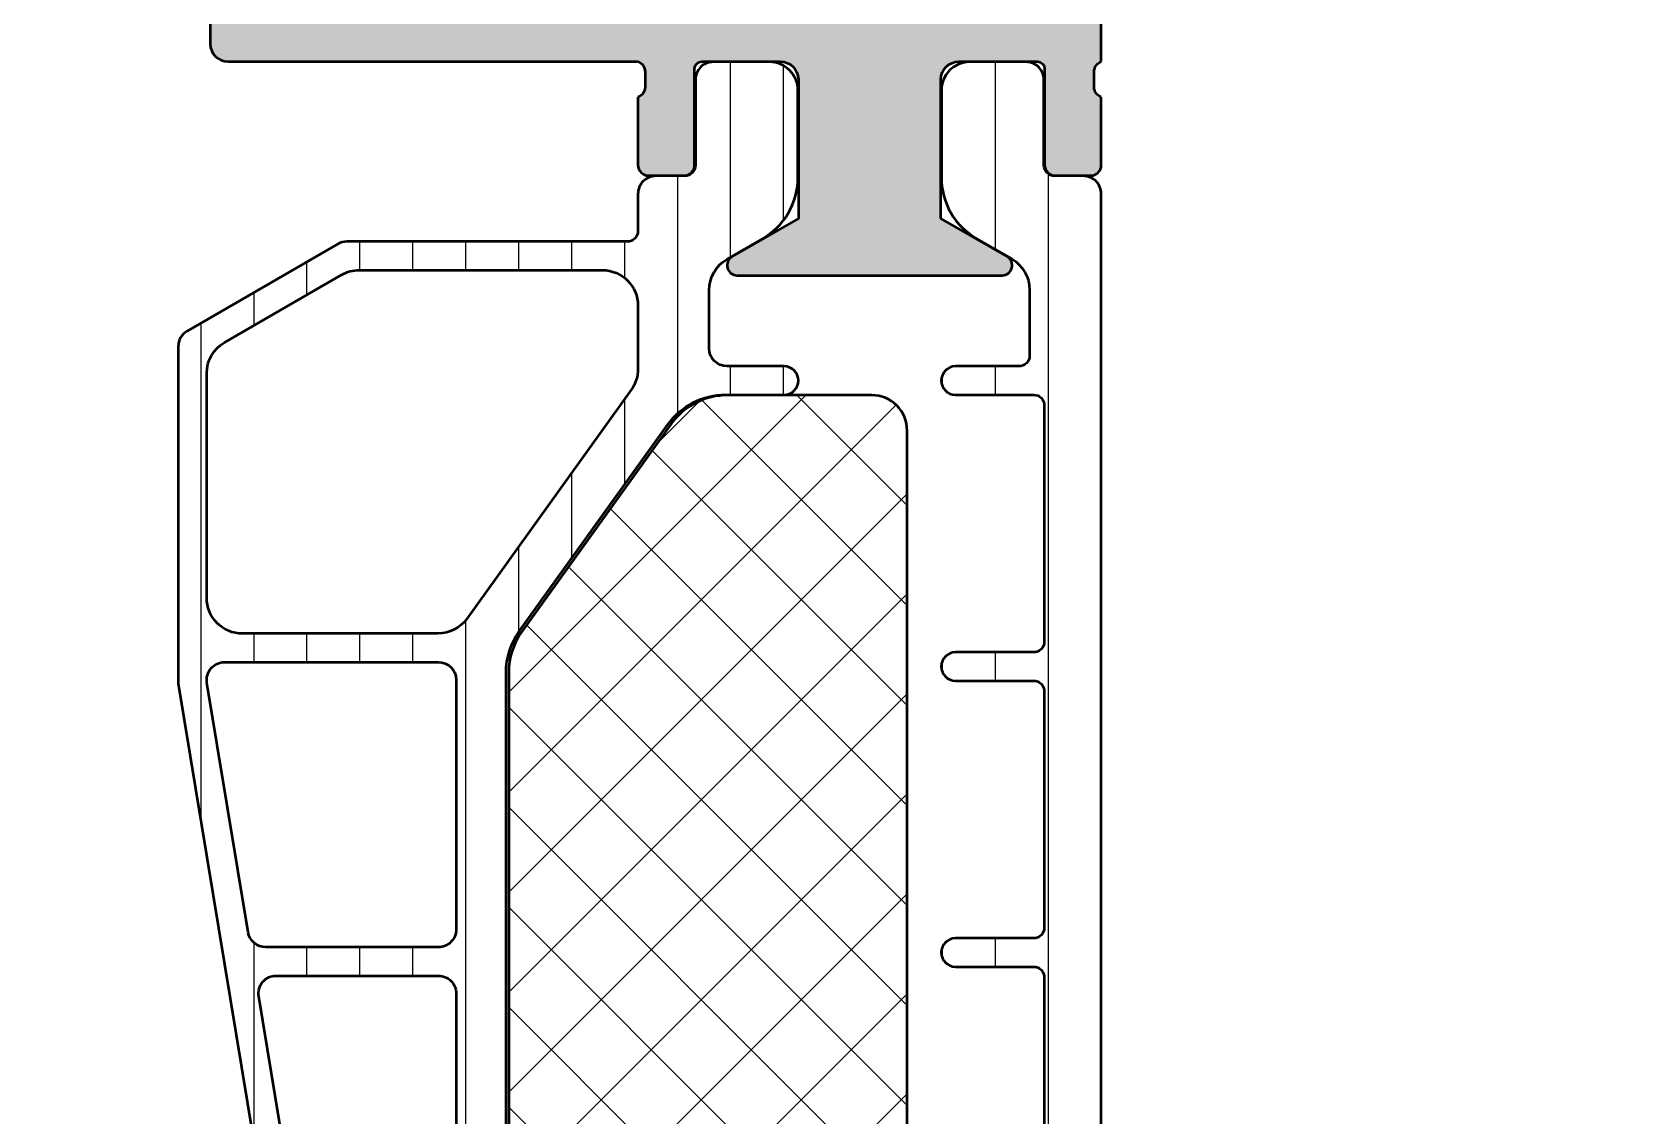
# Model space of a CAD drawing. Extents: x -30 to 15, y 0 to 92.5.
# Drawn here: x -30 to 15, y 30.41 to 60.83 of the extents above; entities that cross this region are included whole.
import ezdxf

# ---------------------------------------------------------------- set-up
doc = ezdxf.new("R2010")
doc.units = 0
for name, color, linetype, lineweight in [('0S-Alu contour', 7, 'Continuous', 50), ('0S-Alu hatch', 252, 'Continuous', 25), ('0S-Plastic contour', 254, 'Continuous', 50), ('0S-Plastic hatch', 253, 'Continuous', 25), ('0S-PT contour', 91, 'Continuous', 50), ('0S-PT hatch', 103, 'Continuous', 25)]:
    doc.layers.add(name, color=color, linetype=linetype, lineweight=lineweight)
pattern_1 = [(90, (0, 0), (-1.4859, 0), [])]

# ---------------------------------------------------------------- blocks, each defined once
blk = doc.blocks.new('462810__4345C781_56E1_4166_8961_E82B0AF1BFD5_')
at = {"layer": '0S-Alu hatch'}
h = blk.add_hatch(color=256, dxfattribs=at)
edge = h.paths.add_edge_path()
edge.add_line((13.19999999999996, 72.5), (14.49999999999997, 72.5))
edge.add_arc((14.49999999999997, 73), 0.5, 270, 360)
edge.add_line((14.99999999999997, 73), (14.99999999999996, 91))
edge.add_arc((13.49999999999996, 91), 1.5, 0, 90)
edge.add_line((13.49999999999996, 92.5), (-29.50000000000006, 92.5))
edge.add_arc((-29.50000000000006, 92), 0.5, 90, 180)
edge.add_line((-30.00000000000006, 92), (-30.00000000000006, 90.99999999999999))
edge.add_arc((-29.50000000000006, 90.99999999999999), 0.5, 180, 270)
edge.add_line((-29.50000000000006, 90.49999999999999), (-24.20000000000011, 90.49999999999999))
edge.add_ellipse((-24.20000000000011, 89.99999999999999), major_axis=(-0.5, 0), ratio=1, start_angle=180, end_angle=270, ccw=False)
edge.add_line((-23.7000000000001, 89.99999999999999), (-23.7000000000001, 89.49999999999999))
edge.add_ellipse((-24.20000000000011, 89.49999999999999), major_axis=(-0.5000000000000036, 0), ratio=1, start_angle=90, end_angle=180, ccw=False)
edge.add_line((-24.20000000000011, 88.99999999999999), (-24.5000000000001, 88.99999999999999))
edge.add_arc((-24.5000000000001, 88.49999999999997), 0.5000000000000142, 90, 180)
edge.add_line((-25.00000000000012, 88.49999999999997), (-25.00000000000011, 83.99999999999994))
edge.add_arc((-24.5000000000001, 83.99999999999994), 0.5000000000000071, 180, 270)
edge.add_line((-24.5000000000001, 83.49999999999994), (-23.70000000000009, 83.49999999999994))
edge.add_arc((-23.70000000000009, 83.99999999999994), 0.5, 270, 360)
edge.add_line((-23.20000000000009, 83.99999999999994), (-23.20000000000009, 85.99999999999996))
edge.add_ellipse((-22.70000000000008, 85.99999999999996), major_axis=(-0.5000000000000071, 0), ratio=1, start_angle=270, end_angle=360, ccw=False)
edge.add_line((-22.70000000000008, 86.49999999999996), (-22.20000000000009, 86.49999999999996))
edge.add_arc((-22.20000000000009, 86.99999999999997), 0.5000000000000142, 269.9999999999996, 360)
edge.add_line((-21.70000000000007, 86.99999999999997), (-21.70000000000008, 89.99999999999999))
edge.add_ellipse((-21.20000000000008, 89.99999999999999), major_axis=(-0.5, 0), ratio=1, start_angle=270, end_angle=360, ccw=False)
edge.add_line((-21.20000000000008, 90.49999999999999), (-19.50000000000006, 90.49999999999999))
edge.add_ellipse((-19.50000000000006, 88.99999999999996), major_axis=(-1.500000000000013, 0), ratio=1, start_angle=180, end_angle=270, ccw=False)
edge.add_line((-18.00000000000004, 88.99999999999996), (-18.00000000000004, 62.99999999999979))
edge.add_ellipse((-18.50000000000005, 62.99999999999979), major_axis=(-0.5000000000000071, 0), ratio=1, start_angle=90, end_angle=180, ccw=False)
edge.add_line((-18.50000000000005, 62.49999999999978), (-22.70000000000008, 62.49999999999978))
edge.add_ellipse((-22.70000000000008, 62.99999999999979), major_axis=(-0.5, 0), ratio=1, start_angle=0, end_angle=90, ccw=False)
edge.add_line((-23.20000000000009, 62.99999999999979), (-23.20000000000009, 64.9999999999998))
edge.add_arc((-23.70000000000009, 64.9999999999998), 0.5000000000000036, 0, 90)
edge.add_line((-23.70000000000009, 65.4999999999998), (-24.5000000000001, 65.4999999999998))
edge.add_arc((-24.50000000000011, 64.9999999999998), 0.5, 89.9999999999992, 180)
edge.add_line((-25.00000000000011, 64.9999999999998), (-25.00000000000011, 60.5))
edge.add_arc((-24.5000000000001, 60.5), 0.5000000000000036, 180, 270)
edge.add_line((-24.5000000000001, 60), (-13.00000000000009, 60))
edge.add_ellipse((-13.10000000000006, 59.71715728752537), major_axis=(-0.3000000000000094, 0), ratio=1, start_angle=180, end_angle=250.5287793655162, ccw=False)
edge.add_line((-12.80000000000005, 59.71715728752537), (-12.80000000000005, 59.28284271247461))
edge.add_ellipse((-13.10000000000005, 59.28284271247461), major_axis=(-0.3000000000000007, 0), ratio=1, start_angle=109.471220634491, end_angle=180, ccw=False)
edge.add_line((-13.00000000000005, 58.99999999999999), (-13.00000000000006, 57.10000000000003))
edge.add_arc((-12.70000000000002, 57.10000000000003), 0.3000000000000398, 180, 270.0000000000007)
edge.add_line((-12.70000000000001, 56.79999999999999), (-11.71000000000009, 56.79999999999999))
edge.add_arc((-11.71000000000009, 57.10000000000003), 0.3000000000000398, 270, 360)
edge.add_line((-11.41000000000005, 57.10000000000003), (-11.41000000000007, 59.79999999999999))
edge.add_ellipse((-11.21000000000005, 59.79999999999999), major_axis=(-0.2000000000000206, 0), ratio=1, start_angle=270, end_angle=360, ccw=False)
edge.add_line((-11.21000000000005, 60.00000000000001), (-9.000000000000057, 60))
edge.add_ellipse((-9.000000000000057, 59.5), major_axis=(-0.5, 0), ratio=1, start_angle=180, end_angle=270, ccw=False)
edge.add_line((-8.500000000000057, 59.5), (-8.500000000000053, 55.6))
edge.add_line((-8.500000000000053, 55.6), (-10.35884572681204, 54.5267949192431))
edge.add_arc((-10.21769145362403, 54.28230854637602), 0.2823085463760171, 120.0000000000006, 269.9999999999986)
edge.add_line((-10.21769145362404, 54.00000000000001), (-2.782308546376071, 54))
edge.add_arc((-2.782308546376071, 54.28230854637602), 0.2823085463760222, 270, 419.9999999999979)
edge.add_line((-2.641154273188051, 54.5267949192431), (-4.500000000000048, 55.59999999999999))
edge.add_line((-4.500000000000048, 55.59999999999999), (-4.500000000000052, 59.5))
edge.add_ellipse((-4.000000000000048, 59.5), major_axis=(-0.5000000000000036, 0), ratio=1, start_angle=270, end_angle=360, ccw=False)
edge.add_line((-4.000000000000048, 60), (-1.790000000000047, 60))
edge.add_ellipse((-1.790000000000051, 59.8), major_axis=(-0.2000000000000028, 0), ratio=1, start_angle=180, end_angle=269.9999999999989, ccw=False)
edge.add_line((-1.590000000000048, 59.80000000000001), (-1.590000000000045, 57.10000000000004))
edge.add_arc((-1.290000000000009, 57.10000000000004), 0.3000000000000362, 180, 270.0000000000006)
edge.add_line((-1.290000000000005, 56.79999999999999), (-0.3000000000000853, 56.79999999999999))
edge.add_arc((-0.3000000000000888, 57.10000000000004), 0.3000000000000398, 270.0000000000007, 360)
edge.add_line((-4.9e-14, 57.10000000000004), (-4.9e-14, 59))
edge.add_ellipse((0.0999999999999489, 59.28284271247462), major_axis=(-0.2999999999999987, 0), ratio=1, start_angle=0, end_angle=70.52877936550959, ccw=False)
edge.add_line((-0.20000000000005, 59.28284271247462), (-0.2000000000000519, 59.71715728752538))
edge.add_ellipse((0.0999999999999489, 59.71715728752538), major_axis=(-0.3000000000000007, 0), ratio=1, start_angle=289.47122063449063, end_angle=360, ccw=False)
edge.add_line((-5.07e-14, 60), (-4.9e-14, 75.5))
edge.add_ellipse((0.499999999999951, 75.5), major_axis=(-0.5, 0), ratio=1, start_angle=270, end_angle=360, ccw=False)
edge.add_line((0.499999999999951, 76), (5.899999999999971, 75.99999999999999))
edge.add_ellipse((5.899999999999963, 75.49999999999999), major_axis=(-0.5, 0), ratio=1, start_angle=180, end_angle=269.9999999999992, ccw=False)
edge.add_line((6.399999999999963, 75.5), (6.399999999999963, 73))
edge.add_arc((6.899999999999963, 73), 0.5, 180, 270)
edge.add_line((6.899999999999963, 72.5), (8.19999999999996, 72.5))
edge.add_arc((8.19999999999996, 73), 0.5, 270, 360)
edge.add_line((8.69999999999996, 73), (8.699999999999967, 73.5))
edge.add_line((8.699999999999967, 73.5), (7.699999999999968, 73.5))
edge.add_line((7.699999999999968, 73.5), (7.699999999999968, 75))
edge.add_ellipse((8.69999999999996, 75), major_axis=(-0.999999999999992, 0), ratio=1, start_angle=270, end_angle=360, ccw=False)
edge.add_line((8.69999999999996, 75.99999999999999), (12.69999999999997, 76))
edge.add_ellipse((12.69999999999996, 75), major_axis=(-1, 0), ratio=1, start_angle=180, end_angle=269.9999999999996, ccw=False)
edge.add_line((13.69999999999996, 75), (13.69999999999996, 73.5))
edge.add_line((13.69999999999996, 73.5), (12.69999999999996, 73.5))
edge.add_line((12.69999999999996, 73.5), (12.69999999999997, 73))
edge.add_arc((13.19999999999996, 73), 0.4999999999999929, 180, 270)
edge = h.paths.add_edge_path()
edge.add_line((-2.700000000000044, 62.00000000000001), (-15.30000000000005, 62.00000000000001))
edge.add_ellipse((-15.30000000000005, 62.50000000000001), major_axis=(-0.5, 0), ratio=1, start_angle=0, end_angle=89.99999999999977, ccw=False)
edge.add_line((-15.80000000000005, 62.50000000000001), (-15.80000000000005, 89.80000000000003))
edge.add_ellipse((-15.30000000000005, 89.80000000000003), major_axis=(-0.5, 0), ratio=1, start_angle=270, end_angle=360, ccw=False)
edge.add_line((-15.30000000000005, 90.30000000000001), (12.29999999999995, 90.30000000000001))
edge.add_ellipse((12.29999999999995, 89.80000000000003), major_axis=(-0.5, 0), ratio=1, start_angle=180, end_angle=270, ccw=False)
edge.add_line((12.79999999999995, 89.80000000000003), (12.79999999999995, 78.70000000000002))
edge.add_ellipse((12.29999999999995, 78.70000000000002), major_axis=(-0.5, 0), ratio=1, start_angle=90, end_angle=180, ccw=False)
edge.add_line((12.29999999999995, 78.20000000000002), (-1.200000000000052, 78.20000000000002))
edge.add_arc((-1.200000000000051, 77.20000000000002), 1, 90.00000000000006, 180)
edge.add_line((-2.200000000000051, 77.20000000000002), (-2.200000000000044, 62.50000000000001))
edge.add_ellipse((-2.700000000000044, 62.50000000000001), major_axis=(-0.5, 0), ratio=1, start_angle=90, end_angle=180, ccw=False)
at = {"layer": '0S-Alu contour', "color": 7}
for points in [[(13.49999999999996, 92.5), (-29.50000000000006, 92.5)], [(-30.00000000000006, 92), (-30.00000000000006, 90.99999999999999)], [(14.99999999999997, 73), (14.99999999999996, 91)], [(-29.50000000000006, 90.49999999999999), (-24.20000000000011, 90.49999999999999)], [(-21.20000000000008, 90.49999999999999), (-19.50000000000006, 90.49999999999999)], [(-15.30000000000005, 90.30000000000001), (12.29999999999995, 90.30000000000001)], [(-23.7000000000001, 89.99999999999999), (-23.7000000000001, 89.49999999999999)], [(-21.70000000000007, 86.99999999999997), (-21.70000000000008, 89.99999999999999)], [(-15.80000000000005, 62.50000000000001), (-15.80000000000005, 89.80000000000003)], [(12.79999999999995, 89.80000000000003), (12.79999999999995, 78.70000000000002)], [(-24.20000000000011, 88.99999999999999), (-24.5000000000001, 88.99999999999999)], [(-18.00000000000004, 88.99999999999996), (-18.00000000000004, 62.99999999999979)], [(-25.00000000000012, 88.49999999999997), (-25.00000000000011, 83.99999999999994)], [(-22.70000000000008, 86.49999999999996), (-22.20000000000009, 86.49999999999996)], [(-23.20000000000009, 83.99999999999994), (-23.20000000000009, 85.99999999999996)], [(-24.5000000000001, 83.49999999999994), (-23.70000000000009, 83.49999999999994)], [(12.29999999999995, 78.20000000000002), (-1.200000000000052, 78.20000000000002)], [(-2.200000000000051, 77.20000000000002), (-2.200000000000044, 62.50000000000001)], [(0.499999999999951, 76), (5.899999999999971, 75.99999999999999)], [(8.69999999999996, 75.99999999999999), (12.69999999999997, 76)], [(-5.07e-14, 60), (-4.9e-14, 75.5)], [(6.399999999999963, 75.5), (6.399999999999963, 73)], [(8.69999999999996, 73), (8.699999999999967, 73.5), (7.699999999999968, 73.5), (7.699999999999968, 75)], [(13.69999999999996, 75), (13.69999999999996, 73.5), (12.69999999999996, 73.5), (12.69999999999997, 73)], [(6.899999999999963, 72.5), (8.19999999999996, 72.5)], [(13.19999999999996, 72.5), (14.49999999999997, 72.5)], [(-23.70000000000009, 65.4999999999998), (-24.5000000000001, 65.4999999999998)], [(-25.00000000000011, 64.9999999999998), (-25.00000000000011, 60.5)], [(-23.20000000000009, 62.99999999999979), (-23.20000000000009, 64.9999999999998)], [(-18.50000000000005, 62.49999999999978), (-22.70000000000008, 62.49999999999978)], [(-2.700000000000044, 62.00000000000001), (-15.30000000000005, 62.00000000000001)], [(-24.5000000000001, 60), (-13.00000000000009, 60)], [(-11.21000000000005, 60.00000000000001), (-9.000000000000057, 60)], [(-4.000000000000048, 60), (-1.790000000000047, 60)], [(-12.80000000000005, 59.71715728752537), (-12.80000000000005, 59.28284271247461)], [(-11.41000000000005, 57.10000000000003), (-11.41000000000007, 59.79999999999999)], [(-8.500000000000057, 59.5), (-8.500000000000053, 55.6), (-10.35884572681204, 54.5267949192431)], [(-2.641154273188051, 54.5267949192431), (-4.500000000000048, 55.59999999999999), (-4.500000000000052, 59.5)], [(-1.590000000000048, 59.80000000000001), (-1.590000000000045, 57.10000000000004)], [(-0.20000000000005, 59.28284271247462), (-0.2000000000000519, 59.71715728752538)], [(-13.00000000000005, 58.99999999999999), (-13.00000000000006, 57.10000000000003)], [(-4.9e-14, 57.10000000000004), (-4.9e-14, 59)], [(-12.70000000000001, 56.79999999999999), (-11.71000000000009, 56.79999999999999)], [(-1.290000000000005, 56.79999999999999), (-0.3000000000000853, 56.79999999999999)], [(-10.21769145362404, 54.00000000000001), (-2.782308546376071, 54)]]:
    blk.add_lwpolyline(points, dxfattribs=at)
for centre, radius, start, end in [((-29.50000000000006, 92), 0.5, 90, 180), ((13.49999999999996, 91), 1.5, 0, 90), ((-29.50000000000006, 90.99999999999999), 0.5, 180, 270), ((-24.5000000000001, 88.49999999999997), 0.5000000000000142, 90, 180), ((-22.20000000000009, 86.99999999999997), 0.5000000000000142, 269.9999999999996, 0), ((-24.5000000000001, 83.99999999999994), 0.5000000000000071, 180, 270), ((-23.70000000000009, 83.99999999999994), 0.5, 270, 0), ((-1.200000000000051, 77.20000000000002), 1, 90.00000000000006, 180), ((6.899999999999963, 73), 0.5, 180, 270), ((8.19999999999996, 73), 0.5, 270, 0), ((13.19999999999996, 73), 0.4999999999999929, 180, 270), ((14.49999999999997, 73), 0.5, 270, 0), ((-24.50000000000011, 64.9999999999998), 0.5, 89.9999999999992, 180), ((-23.70000000000009, 64.9999999999998), 0.5000000000000036, 0, 90), ((-24.5000000000001, 60.5), 0.5000000000000036, 180, 270), ((-12.70000000000002, 57.10000000000003), 0.3000000000000398, 180, 270.0000000000007), ((-11.71000000000009, 57.10000000000003), 0.3000000000000398, 270, 0), ((-1.290000000000009, 57.10000000000004), 0.3000000000000362, 180, 270.0000000000006), ((-0.3000000000000888, 57.10000000000004), 0.3000000000000398, 270.0000000000007, 0), ((-10.21769145362403, 54.28230854637602), 0.2823085463760171, 120.0000000000006, 269.9999999999986), ((-2.782308546376071, 54.28230854637602), 0.2823085463760222, 270, 59.999999999998)]:
    blk.add_arc(centre, radius, start, end, dxfattribs=at)
at = {"layer": '0S-Alu contour', "color": 7, "extrusion": (0, 0, -1)}
for centre, radius, start, end in [((24.20000000000011, 89.99999999999999), 0.5, 90, 180), ((21.20000000000008, 89.99999999999999), 0.5, 0, 90), ((19.50000000000006, 88.99999999999996), 1.500000000000014, 90, 180), ((15.30000000000005, 89.80000000000003), 0.5, 0, 90), ((-12.29999999999995, 89.80000000000003), 0.5, 90, 180), ((24.20000000000011, 89.49999999999999), 0.5000000000000036, 180, 270), ((22.70000000000008, 85.99999999999996), 0.5000000000000071, 0, 90), ((-12.29999999999995, 78.70000000000002), 0.5, 180, 270), ((-0.499999999999951, 75.5), 0.5, 0, 90), ((-5.899999999999963, 75.49999999999999), 0.5, 90.00000000000081, 180), ((-8.69999999999996, 75), 0.999999999999992, 0, 90), ((-12.69999999999996, 75), 1, 90.0000000000004, 180), ((22.70000000000008, 62.99999999999979), 0.5, 270, 0), ((18.50000000000005, 62.99999999999979), 0.5000000000000071, 180, 270), ((15.30000000000005, 62.50000000000001), 0.5, 270.0000000000002, 0), ((2.700000000000044, 62.50000000000001), 0.5, 180, 270), ((13.10000000000006, 59.71715728752537), 0.3000000000000094, 109.4712206344838, 180), ((11.21000000000005, 59.79999999999999), 0.2000000000000206, 0, 90), ((9.000000000000057, 59.5), 0.5, 90, 180), ((4.000000000000048, 59.5), 0.5000000000000036, 0, 90), ((1.790000000000051, 59.8), 0.2000000000000028, 90.00000000000108, 180), ((-0.0999999999999489, 59.71715728752538), 0.3000000000000007, 0, 70.52877936550935), ((13.10000000000005, 59.28284271247461), 0.3000000000000007, 180, 250.528779365509), ((-0.0999999999999489, 59.28284271247462), 0.2999999999999987, 289.4712206344904, 0)]:
    blk.add_arc(centre, radius, start, end, dxfattribs=at)
blk = doc.blocks.new('284689__00BE520B_3B54_4823_8C2A_C3BCC6177A42___6F540A9C_B49F_40D1_B330_7008ED7EB93B_')
at = {"layer": '0S-Plastic hatch'}
h = blk.add_hatch(dxfattribs=at)
h.set_pattern_fill('ANSI31', color=256, scale=0.4680000000000001, angle=45, style=0)
h.set_pattern_definition(pattern_1)
edge = h.paths.add_edge_path()
edge.add_ellipse((-13.3000000000012, 55.24999999999979), major_axis=(-0.2999999999999474, 0), ratio=1, start_angle=89.99999999999591, end_angle=180, ccw=False)
edge.add_line((-13.30000000000122, 54.94999999999984), (-21.16602540378545, 54.94999999999985))
edge.add_arc((-21.16602540378567, 54.44999999999994), 0.4999999999999148, 89.99999999997475, 119.9999999999646)
edge.add_line((-21.41602540378536, 54.88301270189223), (-25.65000000000117, 52.43852632902509))
edge.add_arc((-25.40000000000145, 52.00551362713295), 0.4999999999997874, 119.9999999999779, 180)
edge.add_line((-25.90000000000123, 52.00551362713295), (-25.90000000000123, 42.54999999999896))
edge.add_line((-25.90000000000123, 42.54999999999896), (-21.53802629929055, 16.08735954902172))
edge.add_arc((-20.55134089668959, 16.2499999999999), 1.000000000000095, 189.3601908019129, 269.9999999999973)
edge.add_line((-20.55134089668964, 15.2499999999998), (-13.50000000000125, 15.2499999999998))
edge.add_ellipse((-13.50000000000128, 14.74999999999977), major_axis=(-0.5000000000000285, 0), ratio=1, start_angle=180, end_angle=269.99999999999716, ccw=False)
edge.add_line((-13.00000000000125, 14.74999999999977), (-13.00000000000125, 13.71212119168204))
edge.add_arc((-12.49998844939713, 13.71006037400919), 0.5000157974574516, 179.7638544824121, 269.9999999999902)
edge.add_line((-12.49998844939722, 13.21004457655174), (-11.68998000370084, 13.21004457655174))
edge.add_ellipse((-11.68998000370072, 12.91004457655167), major_axis=(-0.3000000000000682, 0), ratio=1, start_angle=179.9987670438422, end_angle=270.0000000000217, ccw=False)
edge.add_line((-11.38998000377012, 12.91003812080832), (-11.39003143387333, 10.51005533612378))
edge.add_arc((-10.890031433989, 10.51004457655185), 0.5000000000001027, 179.9987670438421, 269.9999999999923)
edge.add_line((-10.89003143398906, 10.01004457655174), (-9.309936397860099, 10.01004457655175))
edge.add_arc((-9.30993639786007, 10.8100445765519), 0.8000000000001534, 269.999999999998, 360)
edge.add_line((-8.509936397859917, 10.8100445765519), (-8.509936397859917, 13.24216652202948))
edge.add_arc((-10.50993639785979, 13.24216652202932), 1.999999999999872, 0, 59.99980561259558)
edge.add_line((-9.509930521536432, 14.97421393688789), (-10.5000029381632, 15.54583699184545))
edge.add_ellipse((-10.00000000000136, 16.41186069927471), major_axis=(-0.9999999999999991, 0), ratio=1, start_angle=0, end_angle=59.999805612587124, ccw=False)
edge.add_line((-11.00000000000136, 16.41186069927471), (-11.00000000000136, 18.04999999999873))
edge.add_ellipse((-10.50000000000136, 18.04999999999873), major_axis=(-0.5, 0), ratio=1, start_angle=270.0000000001303, end_angle=360, ccw=False)
edge.add_line((-10.5000000000025, 18.54999999999873), (-8.900000000000112, 18.550000000001))
edge.add_arc((-8.900000000000055, 18.95000000000098), 0.3999999999999772, 269.9999999999919, 449.9999999999919)
edge.add_line((-8.899999999999999, 19.35000000000096), (-10.94998901284141, 19.35000000000096))
edge.add_ellipse((-10.94998901284139, 21.35000000000097), major_axis=(-2.000000000000014, 0), ratio=1, start_angle=34.99999999999977, end_angle=89.9999999999996, ccw=False)
edge.add_line((-12.58829310141939, 20.20284712729888), (-16.33830408857924, 25.55841784387222))
edge.add_ellipse((-14.7000000000011, 26.70557071657443), major_axis=(-2.000000000000192, 0), ratio=1, start_angle=0, end_angle=35.00000000000023, ccw=False)
edge.add_line((-16.7000000000013, 26.70557071657443), (-16.70000000000129, 42.85543109972926))
edge.add_ellipse((-14.70000000000113, 42.85543109972926), major_axis=(-2.000000000000165, 0), ratio=1, start_angle=324.30994017498654, end_angle=360, ccw=False)
edge.add_line((-16.32436950504918, 44.02223173011587), (-12.16207353443427, 49.81680063038372))
edge.add_ellipse((-10.53770402938632, 48.64999999999718), major_axis=(-2.000000000000035, 0), ratio=1, start_angle=270.00000000010516, end_angle=324.30994017498637, ccw=False)
edge.add_line((-10.53770402938999, 50.64999999999722), (-8.900000000001477, 50.6499999999991))
edge.add_arc((-8.900000000001448, 51.04999999999919), 0.400000000000091, 269.9999999999959, 449.9999999999959)
edge.add_line((-8.90000000000142, 51.44999999999928), (-10.500000000002, 51.45000000000043))
edge.add_ellipse((-10.50000000000142, 51.95000000000043), major_axis=(-0.5, 0), ratio=1, start_angle=0, end_angle=89.99999999993372, ccw=False)
edge.add_line((-11.00000000000142, 51.95000000000042), (-11.00000000000125, 53.58822845382896))
edge.add_ellipse((-10.00000000000126, 53.58822845382885), major_axis=(-0.9999999999999928, 0), ratio=1, start_angle=300.00019438741236, end_angle=360, ccw=False)
edge.add_line((-10.50000293816308, 54.45425216125812), (-9.509930521536432, 55.02587521621561))
edge.add_arc((-10.50993639785978, 56.75792263107418), 1.999999999999871, 300.0001943874042, 360)
edge.add_line((-8.50993639785991, 56.75792263107418), (-8.509936397859917, 59.19004457655161))
edge.add_arc((-9.309936397860074, 59.19004457655159), 0.800000000000157, 0, 90.00000000000178)
edge.add_line((-9.309936397860099, 59.99004457655174), (-10.89003143398907, 59.99004457655175))
edge.add_arc((-10.89003143398899, 59.49004457655163), 0.5000000000001066, 90.00000000000855, 180.0012329561579)
edge.add_line((-11.39003143387333, 59.4900338169794), (-11.38998000377012, 57.09005103229476))
edge.add_ellipse((-11.68998000370072, 57.09004457655182), major_axis=(-0.3000000000000631, 0), ratio=1, start_angle=89.9999999999776, end_angle=180.0012329561579, ccw=False)
edge.add_line((-11.68998000370084, 56.79004457655175), (-12.49998844939721, 56.79004457655176))
edge.add_arc((-12.49998844939713, 56.29002877909431), 0.5000157974574578, 90.00000000000936, 180.2361455175817)
edge.add_line((-13.00000000000125, 56.2879679614215), (-13.00000000000125, 55.24999999999973))
edge = h.paths.add_edge_path()
edge.add_ellipse((-24.10000000000126, 44.94999999999982), major_axis=(-0.9999999999999573, 0), ratio=1, start_angle=0, end_angle=90.00000000000222, ccw=False)
edge.add_line((-25.10000000000121, 44.94999999999975), (-25.10000000000127, 51.25495827718606))
edge.add_ellipse((-24.10000000000112, 51.25495827718606), major_axis=(-1.000000000000149, 0), ratio=1, start_angle=299.99999999999415, end_angle=360, ccw=False)
edge.add_line((-24.60000000000111, 52.12098368097068), (-21.3176914536255, 54.01602540378409))
edge.add_ellipse((-20.81769145362472, 53.1499999999994), major_axis=(-1.000000000000601, 0), ratio=1, start_angle=270.0000000000314, end_angle=300.0000000000318, ccw=False)
edge.add_line((-20.81769145362527, 54.15), (-14.00000000000126, 54.14999999999989))
edge.add_ellipse((-14.00000000000131, 53.14999999999983), major_axis=(-1.000000000000056, 0), ratio=1, start_angle=180, end_angle=269.99999999999716, ccw=False)
edge.add_line((-13.00000000000125, 53.14999999999979), (-13.00000000000125, 51.37193202949125))
edge.add_ellipse((-14.00000000000126, 51.37193202949125), major_axis=(-1.000000000000012, 0), ratio=1, start_angle=144.3099401749865, end_angle=180, ccw=False)
edge.add_line((-13.18781524747729, 50.78853171429798), (-17.80075233908386, 44.36659968480642))
edge.add_ellipse((-18.61293709160781, 44.94999999999968), major_axis=(-0.9999999999999984, 0), ratio=1, start_angle=89.9999999999983, end_angle=144.3099401749864, ccw=False)
edge.add_line((-18.61293709160784, 43.94999999999968), (-24.10000000000122, 43.94999999999986))
edge = h.paths.add_edge_path()
edge.add_ellipse((-14.00000000000125, 17.74999999999991), major_axis=(-1, 0), ratio=1, start_angle=89.99999999999352, end_angle=180, ccw=False)
edge.add_line((-14.00000000000136, 16.74999999999991), (-19.13913912611338, 16.74999999999991))
edge.add_ellipse((-19.1391391261135, 18.74999999999984), major_axis=(-1.999999999999928, 0), ratio=1, start_angle=9.360190801919714, end_angle=90.00000000000358, ccw=False)
edge.add_line((-21.11250993131511, 18.42471909804331), (-22.19118476809574, 24.96867977451064))
edge.add_ellipse((-21.69784206679532, 25.04999999999973), major_axis=(-0.5, 0), ratio=1, start_angle=-89.99999999999869, end_angle=9.360190801914712, ccw=False)
edge.add_line((-21.69784206679532, 25.54999999999973), (-18.30177780038627, 25.54999999999983))
edge.add_ellipse((-18.30177780038625, 25.04999999999983), major_axis=(-0.5, 0), ratio=1, start_angle=215.000000000001, end_angle=270.00000000000244, ccw=False)
edge.add_line((-17.89220177824176, 25.33678821817536), (-13.18084795571224, 18.60827764747311))
edge.add_ellipse((-14.00000000000138, 18.03470121112205), major_axis=(-1.000000000000127, 0), ratio=1, start_angle=180, end_angle=214.999999999996, ccw=False)
edge.add_line((-13.00000000000125, 18.03470121112198), (-13.00000000000125, 17.74999999999991))
edge = h.paths.add_edge_path()
edge.add_line((-18.60000000000129, 35.14999999999979), (-23.4450948140479, 35.14999999999979))
edge.add_ellipse((-23.4450948140479, 35.64999999999979), major_axis=(-0.5, 0), ratio=1, start_angle=9.360190801913006, end_angle=90, ccw=False)
edge.add_line((-23.93843751534832, 35.56867977451071), (-25.09228366919444, 42.5686797745108))
edge.add_ellipse((-24.59894096789406, 42.64999999999994), major_axis=(-0.4999999999999579, 0), ratio=1, start_angle=-89.9999999999929, end_angle=9.36019080192051, ccw=False)
edge.add_line((-24.59894096789412, 43.1499999999999), (-18.60000000000127, 43.14999999999972))
edge.add_ellipse((-18.60000000000129, 42.64999999999973), major_axis=(-0.4999999999999929, 0), ratio=1, start_angle=180, end_angle=269.99999999999795, ccw=False)
edge.add_line((-18.1000000000013, 42.64999999999973), (-18.1000000000013, 35.64999999999978))
edge.add_ellipse((-18.60000000000129, 35.64999999999978), major_axis=(-0.4999999999999929, 0), ratio=1, start_angle=89.9999999999996, end_angle=180, ccw=False)
edge = h.paths.add_edge_path()
edge.add_ellipse((-18.6000000000013, 26.84999999999991), major_axis=(-0.5000000000000142, 0), ratio=1, start_angle=90.00000000000199, end_angle=180, ccw=False)
edge.add_line((-18.60000000000128, 26.3499999999999), (-21.9945453634985, 26.34999999999979))
edge.add_ellipse((-21.99454536349851, 26.8499999999998), major_axis=(-0.5000000000000036, 0), ratio=1, start_angle=9.360190801911301, end_angle=90.0000000000008, ccw=False)
edge.add_line((-22.48788806479895, 26.76867977451073), (-23.64173421864502, 33.76867977451077))
edge.add_ellipse((-23.14839151734459, 33.84999999999984), major_axis=(-0.5000000000000001, 0), ratio=1, start_angle=-89.9999999999992, end_angle=9.360190801912324, ccw=False)
edge.add_line((-23.1483915173446, 34.34999999999984), (-18.6000000000013, 34.34999999999984))
edge.add_ellipse((-18.60000000000129, 33.84999999999984), major_axis=(-0.5, 0), ratio=1, start_angle=180, end_angle=270.0000000000008, ccw=False)
edge.add_line((-18.10000000000129, 33.84999999999984), (-18.10000000000129, 26.84999999999991))
at = {"layer": '0S-Alu contour', "color": 7}
for points in [[(-24.60000000000111, 52.12098368097068), (-21.3176914536255, 54.01602540378409)], [(-20.81769145362527, 54.15), (-14.00000000000126, 54.14999999999989)], [(-13.00000000000125, 53.14999999999979), (-13.00000000000125, 51.37193202949125)], [(-25.10000000000121, 44.94999999999975), (-25.10000000000127, 51.25495827718606)], [(-13.18781524747729, 50.78853171429798), (-17.80075233908386, 44.36659968480642)], [(-18.61293709160784, 43.94999999999968), (-24.10000000000122, 43.94999999999986)], [(-24.59894096789412, 43.1499999999999), (-18.60000000000127, 43.14999999999972)], [(-23.93843751534832, 35.56867977451071), (-25.09228366919444, 42.5686797745108)], [(-18.1000000000013, 42.64999999999973), (-18.1000000000013, 35.64999999999978)], [(-18.60000000000129, 35.14999999999979), (-23.4450948140479, 35.14999999999979)], [(-23.1483915173446, 34.34999999999984), (-18.6000000000013, 34.34999999999984)], [(-22.48788806479895, 26.76867977451073), (-23.64173421864502, 33.76867977451077)], [(-18.10000000000129, 33.84999999999984), (-18.10000000000129, 26.84999999999991)], [(-18.60000000000128, 26.3499999999999), (-21.9945453634985, 26.34999999999979)], [(-21.69784206679532, 25.54999999999973), (-18.30177780038627, 25.54999999999983)], [(-17.89220177824176, 25.33678821817536), (-13.18084795571224, 18.60827764747311)], [(-21.11250993131511, 18.42471909804331), (-22.19118476809574, 24.96867977451064)], [(-13.00000000000125, 18.03470121112198), (-13.00000000000125, 17.74999999999991)], [(-14.00000000000136, 16.74999999999991), (-19.13913912611338, 16.74999999999991)]]:
    blk.add_lwpolyline(points, dxfattribs=at)
at = {"layer": '0S-Alu contour', "color": 7, "extrusion": (0, 0, -1)}
for centre, radius, start, end in [((20.81769145362472, 53.1499999999994), 1.000000000000601, 59.9999999999682, 89.99999999996864), ((14.00000000000131, 53.14999999999983), 1.000000000000056, 90.00000000000286, 180), ((24.10000000000112, 51.25495827718606), 1.000000000000149, 0, 60.00000000000586), ((14.00000000000126, 51.37193202949125), 1.000000000000012, 180, 215.6900598250136), ((24.10000000000126, 44.94999999999982), 0.9999999999999573, 269.9999999999978, 0), ((18.61293709160781, 44.94999999999968), 0.9999999999999984, 215.6900598250137, 270.0000000000017), ((24.59894096789406, 42.64999999999994), 0.4999999999999579, 350.6398091980795, 89.99999999999308), ((18.60000000000129, 42.64999999999973), 0.4999999999999929, 90.00000000000205, 180), ((23.4450948140479, 35.64999999999979), 0.5, 270, 350.639809198087), ((18.60000000000129, 35.64999999999978), 0.4999999999999929, 180, 270.0000000000004), ((23.14839151734459, 33.84999999999984), 0.5000000000000001, 350.6398091980877, 89.9999999999992), ((18.60000000000129, 33.84999999999984), 0.5, 89.9999999999992, 180), ((21.99454536349851, 26.8499999999998), 0.5000000000000036, 269.9999999999992, 350.6398091980887), ((18.6000000000013, 26.84999999999991), 0.5000000000000142, 180, 269.999999999998), ((21.69784206679532, 25.04999999999973), 0.5, 350.6398091980853, 89.99999999999876), ((18.30177780038625, 25.04999999999983), 0.5, 89.99999999999756, 144.999999999999), ((14.00000000000138, 18.03470121112205), 1.000000000000127, 145.000000000004, 180), ((19.1391391261135, 18.74999999999984), 1.999999999999928, 269.9999999999964, 350.6398091980803), ((14.00000000000125, 17.74999999999991), 1, 180, 270.0000000000065)]:
    blk.add_arc(centre, radius, start, end, dxfattribs=at)
at = {"layer": '0S-Plastic contour', "color": 7}
for points in [[(-9.309936397860099, 59.99004457655174), (-10.89003143398907, 59.99004457655175)], [(-11.39003143387333, 59.4900338169794), (-11.38998000377012, 57.09005103229476)], [(-8.50993639785991, 56.75792263107418), (-8.509936397859917, 59.19004457655161)], [(-11.68998000370084, 56.79004457655175), (-12.49998844939721, 56.79004457655176)], [(-13.00000000000125, 56.2879679614215), (-13.00000000000125, 55.24999999999973)], [(-13.30000000000122, 54.94999999999984), (-21.16602540378545, 54.94999999999985)], [(-10.50000293816308, 54.45425216125812), (-9.509930521536432, 55.02587521621561)], [(-21.41602540378536, 54.88301270189223), (-25.65000000000117, 52.43852632902509)], [(-11.00000000000142, 51.95000000000042), (-11.00000000000125, 53.58822845382896)], [(-25.90000000000123, 52.00551362713295), (-25.90000000000123, 42.54999999999896), (-21.53802629929055, 16.08735954902172)], [(-8.90000000000142, 51.44999999999928), (-10.500000000002, 51.45000000000043)], [(-10.53770402938999, 50.64999999999722), (-8.900000000001477, 50.6499999999991)], [(-16.32436950504918, 44.02223173011587), (-12.16207353443427, 49.81680063038372)], [(-16.7000000000013, 26.70557071657443), (-16.70000000000129, 42.85543109972926)], [(-12.58829310141939, 20.20284712729888), (-16.33830408857924, 25.55841784387222)], [(-8.899999999999999, 19.35000000000096), (-10.94998901284141, 19.35000000000096)], [(-10.5000000000025, 18.54999999999873), (-8.900000000000112, 18.550000000001)], [(-11.00000000000136, 16.41186069927471), (-11.00000000000136, 18.04999999999873)], [(-9.509930521536432, 14.97421393688789), (-10.5000029381632, 15.54583699184545)], [(-20.55134089668964, 15.2499999999998), (-13.50000000000125, 15.2499999999998)], [(-13.00000000000125, 14.74999999999977), (-13.00000000000125, 13.71212119168204)], [(-12.49998844939722, 13.21004457655174), (-11.68998000370084, 13.21004457655174)], [(-8.509936397859917, 10.8100445765519), (-8.509936397859917, 13.24216652202948)], [(-11.38998000377012, 12.91003812080832), (-11.39003143387333, 10.51005533612378)], [(-10.89003143398906, 10.01004457655174), (-9.309936397860099, 10.01004457655175)]]:
    blk.add_lwpolyline(points, dxfattribs=at)
for centre, radius, start, end in [((-10.89003143398899, 59.49004457655163), 0.5000000000001066, 90.00000000000855, 180.0012329561579), ((-9.309936397860074, 59.19004457655159), 0.800000000000157, 0, 90.00000000000178), ((-12.49998844939713, 56.29002877909431), 0.5000157974574578, 90.00000000000936, 180.2361455175817), ((-10.50993639785978, 56.75792263107418), 1.999999999999871, 300.0001943874042, 0), ((-21.16602540378567, 54.44999999999994), 0.4999999999999148, 89.99999999997475, 119.9999999999646), ((-25.40000000000145, 52.00551362713295), 0.4999999999997874, 119.9999999999779, 180), ((-8.900000000001448, 51.04999999999919), 0.400000000000091, 269.9999999999959, 89.99999999999594), ((-8.900000000000055, 18.95000000000098), 0.3999999999999772, 269.9999999999919, 89.99999999999186), ((-20.55134089668959, 16.2499999999999), 1.000000000000095, 189.3601908019129, 269.9999999999973), ((-10.50993639785979, 13.24216652202932), 1.999999999999872, 0, 59.99980561259558), ((-12.49998844939713, 13.71006037400919), 0.5000157974574516, 179.7638544824121, 269.9999999999902), ((-9.30993639786007, 10.8100445765519), 0.8000000000001534, 269.999999999998, 0), ((-10.890031433989, 10.51004457655185), 0.5000000000001027, 179.9987670438421, 269.9999999999923)]:
    blk.add_arc(centre, radius, start, end, dxfattribs=at)
at = {"layer": '0S-Plastic contour', "color": 7, "extrusion": (0, 0, -1)}
for centre, radius, start, end in [((11.68998000370072, 57.09004457655182), 0.3000000000000631, 179.9987670438421, 270.0000000000224), ((13.3000000000012, 55.24999999999979), 0.2999999999999474, 180, 270.0000000000041), ((10.00000000000126, 53.58822845382885), 0.9999999999999928, 0, 59.99980561258762), ((10.50000000000142, 51.95000000000043), 0.5, 270.0000000000663, 0), ((10.53770402938632, 48.64999999999718), 2.000000000000035, 35.69005982501363, 89.99999999989487), ((14.70000000000113, 42.85543109972926), 2.000000000000165, 0, 35.69005982501346), ((14.7000000000011, 26.70557071657443), 2.000000000000192, 324.9999999999998, 0), ((10.94998901284139, 21.35000000000097), 2.000000000000014, 270.0000000000004, 325.0000000000002), ((10.50000000000136, 18.04999999999873), 0.5, 0, 89.99999999986973), ((10.00000000000136, 16.41186069927471), 0.9999999999999991, 300.0001943874129, 0), ((13.50000000000128, 14.74999999999977), 0.5000000000000285, 90.00000000000286, 180), ((11.68998000370072, 12.91004457655167), 0.3000000000000682, 89.99999999997831, 180.0012329561579)]:
    blk.add_arc(centre, radius, start, end, dxfattribs=at)
blk = doc.blocks.new('442570__7285D81A_DADA_429E_91E7_CE29F16EBDB3_')
at = {"layer": '0S-PT hatch'}
h = blk.add_hatch(dxfattribs=at)
h.set_pattern_fill('ANSI37', color=256, scale=0.625, angle=90, style=0)
h.set_pattern_definition([(135, (0, 0), (-1.403165018917055, -1.403165018917055), []), (225, (0, 0), (1.403165018917055, -1.403165018917055), [])])
edge = h.paths.add_edge_path()
edge.add_arc((-14.63706474738606, 26.70470505736279), 1.990000000000151, 180, 215.0000000000007)
edge.add_line((-16.26717731552126, 25.5632879490241), (-12.51716632836141, 20.20771723245073))
edge.add_arc((-10.88705376022632, 21.34913434078933), 1.99000000000001, 215.0000000000005, 270.0000000000003)
edge.add_line((-10.88705376022631, 19.35913434078932), (-8.837064747384915, 19.35913434078932))
edge.add_line((-8.837064747384915, 19.35913434078932), (-6.437064747386329, 19.35913434078932))
edge.add_arc((-6.437064747386332, 20.34913434078926), 0.989999999999938, 270.0000000000002, 360)
edge.add_line((-5.447064747386394, 20.34913434078926), (-5.447064747384771, 49.64913434078702))
edge.add_arc((-6.437064747384712, 49.64913434078708), 0.9899999999999415, 0, 89.99999999999073)
edge.add_line((-6.437064747384552, 50.63913434078703), (-8.837064747386378, 50.63913434078747))
edge.add_line((-8.837064747386378, 50.63913434078747), (-10.47476877677353, 50.63913434078559))
edge.add_arc((-10.47476877677124, 48.64913434078555), 1.990000000000037, 90.00000000006585, 144.3099401749861)
edge.add_line((-12.09101643429394, 49.81010096802016), (-16.25331240490884, 44.0155320677523))
edge.add_arc((-14.63706474738603, 42.8545654405176), 1.990000000000167, 144.3099401749861, 180)
edge.add_line((-16.6270647473862, 42.8545654405176), (-16.62706474738621, 26.70470505736276))
at = {"layer": '0S-PT contour', "color": 7}
for points in [[(-6.437064747384552, 50.63913434078703), (-8.837064747386378, 50.63913434078747), (-10.47476877677353, 50.63913434078559)], [(-12.09101643429394, 49.81010096802016), (-16.25331240490884, 44.0155320677523)], [(-5.447064747386394, 20.34913434078926), (-5.447064747384771, 49.64913434078702)], [(-16.6270647473862, 42.8545654405176), (-16.62706474738621, 26.70470505736276)], [(-16.26717731552126, 25.5632879490241), (-12.51716632836141, 20.20771723245073)], [(-10.88705376022631, 19.35913434078932), (-8.837064747384915, 19.35913434078932), (-6.437064747386329, 19.35913434078932)]]:
    blk.add_lwpolyline(points, dxfattribs=at)
for centre, radius, start, end in [((-10.47476877677124, 48.64913434078555), 1.990000000000037, 90.00000000006585, 144.3099401749861), ((-6.437064747384712, 49.64913434078708), 0.9899999999999415, 0, 89.99999999999073), ((-14.63706474738603, 42.8545654405176), 1.990000000000167, 144.3099401749861, 180), ((-14.63706474738606, 26.70470505736279), 1.990000000000151, 180, 215.0000000000007), ((-6.437064747386332, 20.34913434078926), 0.989999999999938, 270.0000000000002, 0), ((-10.88705376022632, 21.34913434078933), 1.99000000000001, 215.0000000000005, 270.0000000000003)]:
    blk.add_arc(centre, radius, start, end, dxfattribs=at)
blk = doc.blocks.new('284689__0A1AB5BB_788D_4436_B0DC_837BE2D5C560___295F75BC_A7F9_45A4_86ED_C0A8202423E7_')
at = {"layer": '0S-Plastic hatch'}
h = blk.add_hatch(dxfattribs=at)
h.set_pattern_fill('ANSI31', color=256, scale=0.4680000000000001, angle=45, style=0)
h.set_pattern_definition(pattern_1)
edge = h.paths.add_edge_path()
edge.add_ellipse((-1.310019996301775, 12.91004457655167), major_axis=(-0.3000000000000666, 0), ratio=1, start_angle=-90.00000000002171, end_angle=0.0012329561578781068, ccw=False)
edge.add_line((-1.310019996301661, 13.21004457655173), (-0.5000115506052787, 13.21004457655174))
edge.add_arc((-0.500011550605364, 13.71006037400919), 0.5000157974574507, 270.0000000000098, 360.455231979768)
edge.add_line((-1.1535499253e-05, 13.71403310617976), (4.2443414266e-06, 56.28603999808438))
edge.add_arc((-0.5000115506053817, 56.29001285563302), 0.5000315777962332, 359.5447680202424, 450.0000000000012)
edge.add_line((-0.500011550605392, 56.79004443342925), (-1.310019996301661, 56.79004443342925))
edge.add_ellipse((-1.310019996301718, 57.09004443342938), major_axis=(-0.300000000000125, 0), ratio=1, start_angle=-0.0012329561578781068, end_angle=90.00000000001091, ccw=False)
edge.add_line((-1.610019996232382, 57.09005088917272), (-1.609968566129168, 59.49003367385744))
edge.add_arc((-2.109968566013388, 59.49004443342921), 0.4999999999999888, 359.9987670438421, 450.0000000000053)
edge.add_line((-2.109968566013434, 59.99004443342919), (-3.690063602142571, 59.9900444334293))
edge.add_arc((-3.690063602142457, 59.19004443342924), 0.8000000000000682, 90.00000000000813, 180)
edge.add_line((-4.490063602142526, 59.19004443342924), (-4.490063602142526, 56.75792248795158))
edge.add_arc((-2.490063602142366, 56.75792248795161), 2.000000000000159, 180, 239.9998056125908)
edge.add_line((-3.49006947846601, 55.02587507309288), (-2.512010056793768, 54.46118777834822))
edge.add_ellipse((-3.012012994955354, 53.59516407091916), major_axis=(-0.9999999999996884, 0), ratio=1, start_angle=179.9998056131583, end_angle=239.9998056125935, ccw=False)
edge.add_line((-2.012012994961421, 53.59516067822876), (-2.012015799818128, 51.74986567523347))
edge.add_ellipse((-2.312015799816406, 51.74986669304356), major_axis=(-0.3000000000000042, 0), ratio=1, start_angle=89.99980561260207, end_angle=179.9998056131583, ccw=False)
edge.add_line((-2.312016817626441, 51.44986669304528), (-4.090004745201894, 51.4498728333031))
edge.add_arc((-4.090006102261383, 51.04987893682089), 0.399993896484517, 89.99980561258074, 269.9998056125807)
edge.add_line((-4.090007459320871, 50.64988504033867), (-1.900002627764194, 50.64987757639794))
edge.add_ellipse((-1.899998050944709, 50.34988317106245), major_axis=(-0.2999944053704022, 0), ratio=1, start_angle=180, end_angle=270.000874124435, ccw=False)
edge.add_line((-1.600003645574306, 50.34988317106245), (-1.600003645574303, 43.72508952843854))
edge.add_ellipse((-1.899998050944424, 43.72508952843848), major_axis=(-0.2999944053701213, 0), ratio=1, start_angle=89.99912587557583, end_angle=180, ccw=False)
edge.add_line((-1.900002627763853, 43.42509512310328), (-4.090007459320871, 43.42508765916254))
edge.add_arc((-4.090006102261383, 43.02509376268043), 0.3999938964844033, 90.00019438741926, 270.0001943874192)
edge.add_line((-4.090004745201894, 42.62509986619834), (-1.900004681620315, 42.6251074293347))
edge.add_ellipse((-1.900003645574272, 42.32510742933658), major_axis=(-0.2999999999999103, 0), ratio=1, start_angle=180, end_angle=270.00019787021887, ccw=False)
edge.add_line((-1.600003645574362, 42.32510742933658), (-1.60000364557436, 35.70012803701279))
edge.add_ellipse((-1.899998050944481, 35.70012803701273), major_axis=(-0.2999944053701213, 0), ratio=1, start_angle=89.99912587557583, end_angle=180, ccw=False)
edge.add_line((-1.90000262776391, 35.40013363167752), (-4.090007459320815, 35.40012616773668))
edge.add_arc((-4.090006102261326, 35.00013227125457), 0.3999938964844033, 90.00019438741926, 270.0001943874192)
edge.add_line((-4.090004745201837, 34.60013837477247), (-1.900004681620315, 34.60014593790895))
edge.add_ellipse((-1.9000036455743, 34.30014593791074), major_axis=(-0.2999999999999956, 0), ratio=1, start_angle=180, end_angle=270.00019787021347, ccw=False)
edge.add_line((-1.600003645574305, 34.30014593791074), (-1.600003645574303, 27.67525942043692))
edge.add_ellipse((-1.89999805094451, 27.67525942043683), major_axis=(-0.2999944053702066, 0), ratio=1, start_angle=89.99912587558123, end_angle=180, ccw=False)
edge.add_line((-1.90000262776391, 27.37526501510154), (-4.090007459320871, 27.37525755116069))
edge.add_arc((-4.090006102261326, 26.97526365467853), 0.3999938964844602, 90.00019438742738, 270.0001943874274)
edge.add_line((-4.09000474520178, 26.57526975819637), (-1.900004681620315, 26.57527732133285))
edge.add_ellipse((-1.900003645574243, 26.2752773213347), major_axis=(-0.2999999999999387, 0), ratio=1, start_angle=180, end_angle=270.0001978702243, ccw=False)
edge.add_line((-1.600003645574305, 26.2752773213347), (-1.600003645574303, 19.65020505416105))
edge.add_ellipse((-1.899998050944595, 19.65020505416105), major_axis=(-0.2999944053702919, 0), ratio=1, start_angle=89.99912587556503, end_angle=180, ccw=False)
edge.add_line((-1.90000262776408, 19.35021064882567), (-4.090007459320871, 19.3502031848847))
edge.add_arc((-4.090006102261411, 18.95020928840272), 0.3999938964842896, 90.00019438741519, 270.0001943874152)
edge.add_line((-4.090004745201951, 18.55021539192073), (-2.312016817626498, 18.55022153217844))
edge.add_ellipse((-2.312015799816463, 18.2502215321801), major_axis=(-0.3000000000000611, 0), ratio=1, start_angle=180.0001943868418, end_angle=270.00019438739787, ccw=False)
edge.add_line((-2.012015799818128, 18.25022254998723), (-2.012012994961366, 16.40492833176215))
edge.add_ellipse((-3.012012994955525, 16.40492493906181), major_axis=(-0.9999999999999145, 0), ratio=1, start_angle=120.00019438741069, end_angle=180.0001943868418, ccw=False)
edge.add_line((-2.512010056793763, 15.5389012316326), (-3.490069478466067, 14.97421393688789))
edge.add_arc((-2.490063602142714, 13.24216652202932), 1.999999999999873, 120.0001943874043, 180)
edge.add_line((-4.490063602142588, 13.24216652202932), (-4.490063602142583, 10.81004457655187))
edge.add_arc((-3.690063602142429, 10.8100445765519), 0.8000000000001534, 180, 270.0000000000021)
edge.add_line((-3.690063602142401, 10.01004457655175), (-2.109968566013434, 10.01004457655175))
edge.add_arc((-2.109968566013502, 10.51004457655185), 0.5000000000000995, 270.0000000000077, 360.0012329561579)
edge.add_line((-1.60996856612917, 10.51005533612409), (-1.61001999623238, 12.91003812080872))
at = {"layer": '0S-Plastic contour', "color": 7}
for points in [[(-2.109968566013434, 59.99004443342919), (-3.690063602142571, 59.9900444334293)], [(-1.610019996232382, 57.09005088917272), (-1.609968566129168, 59.49003367385744)], [(-4.490063602142526, 59.19004443342924), (-4.490063602142526, 56.75792248795158)], [(-0.500011550605392, 56.79004443342925), (-1.310019996301661, 56.79004443342925)], [(-1.1535499253e-05, 13.71403310617976), (4.2443414266e-06, 56.28603999808438)], [(-3.49006947846601, 55.02587507309288), (-2.512010056793768, 54.46118777834822)], [(-2.012012994961421, 53.59516067822876), (-2.012015799818128, 51.74986567523347)], [(-2.312016817626441, 51.44986669304528), (-4.090004745201894, 51.4498728333031)], [(-4.090007459320871, 50.64988504033867), (-1.900002627764194, 50.64987757639794)], [(-1.600003645574306, 50.34988317106245), (-1.600003645574303, 43.72508952843854)], [(-1.900002627763853, 43.42509512310328), (-4.090007459320871, 43.42508765916254)], [(-4.090004745201894, 42.62509986619834), (-1.900004681620315, 42.6251074293347)], [(-1.600003645574362, 42.32510742933658), (-1.60000364557436, 35.70012803701279)], [(-1.90000262776391, 35.40013363167752), (-4.090007459320815, 35.40012616773668)], [(-4.090004745201837, 34.60013837477247), (-1.900004681620315, 34.60014593790895)], [(-1.600003645574305, 34.30014593791074), (-1.600003645574303, 27.67525942043692)], [(-1.90000262776391, 27.37526501510154), (-4.090007459320871, 27.37525755116069)], [(-4.09000474520178, 26.57526975819637), (-1.900004681620315, 26.57527732133285)], [(-1.600003645574305, 26.2752773213347), (-1.600003645574303, 19.65020505416105)], [(-1.90000262776408, 19.35021064882567), (-4.090007459320871, 19.3502031848847)], [(-4.090004745201951, 18.55021539192073), (-2.312016817626498, 18.55022153217844)], [(-2.012015799818128, 18.25022254998723), (-2.012012994961366, 16.40492833176215)], [(-2.512010056793763, 15.5389012316326), (-3.490069478466067, 14.97421393688789)], [(-4.490063602142588, 13.24216652202932), (-4.490063602142583, 10.81004457655187)], [(-1.310019996301661, 13.21004457655173), (-0.5000115506052787, 13.21004457655174)], [(-1.60996856612917, 10.51005533612409), (-1.61001999623238, 12.91003812080872)], [(-3.690063602142401, 10.01004457655175), (-2.109968566013434, 10.01004457655175)]]:
    blk.add_lwpolyline(points, dxfattribs=at)
for centre, radius, start, end in [((-3.690063602142457, 59.19004443342924), 0.8000000000000682, 90.00000000000813, 180), ((-2.109968566013388, 59.49004443342921), 0.4999999999999888, 359.9987670438421, 90.00000000000529), ((-2.490063602142366, 56.75792248795161), 2.000000000000159, 180, 239.9998056125908), ((-0.5000115506053817, 56.29001285563302), 0.5000315777962332, 359.5447680202424, 90.0000000000012), ((-4.090006102261383, 51.04987893682089), 0.399993896484517, 89.99980561258074, 269.9998056125807), ((-4.090006102261383, 43.02509376268043), 0.3999938964844033, 90.00019438741926, 270.0001943874192), ((-4.090006102261326, 35.00013227125457), 0.3999938964844033, 90.00019438741926, 270.0001943874192), ((-4.090006102261326, 26.97526365467853), 0.3999938964844602, 90.00019438742738, 270.0001943874274), ((-4.090006102261411, 18.95020928840272), 0.3999938964842896, 90.00019438741519, 270.0001943874152), ((-2.490063602142714, 13.24216652202932), 1.999999999999873, 120.0001943874043, 180), ((-0.500011550605364, 13.71006037400919), 0.5000157974574507, 270.0000000000098, 0.4552319797680079), ((-3.690063602142429, 10.8100445765519), 0.8000000000001534, 180, 270.0000000000021), ((-2.109968566013502, 10.51004457655185), 0.5000000000000995, 270.0000000000077, 0.0012329561579005)]:
    blk.add_arc(centre, radius, start, end, dxfattribs=at)
at = {"layer": '0S-Plastic contour', "color": 7, "extrusion": (0, 0, -1)}
for centre, radius, start, end in [((1.310019996301718, 57.09004443342938), 0.300000000000125, 269.9999999999891, 0.0012329561579005), ((3.012012994955354, 53.59516407091916), 0.9999999999996884, 120.0001943874065, 180.0001943868418), ((2.312015799816406, 51.74986669304356), 0.3000000000000042, 180.0001943868418, 270.0001943873979), ((1.899998050944709, 50.34988317106245), 0.2999944053704022, 89.99912587556503, 180), ((1.899998050944424, 43.72508952843848), 0.2999944053701213, 180, 270.0008741244242), ((1.900003645574272, 42.32510742933658), 0.2999999999999103, 89.99980212978112, 180), ((1.899998050944481, 35.70012803701273), 0.2999944053701213, 180, 270.0008741244242), ((1.9000036455743, 34.30014593791074), 0.2999999999999956, 89.99980212978654, 180), ((1.89999805094451, 27.67525942043683), 0.2999944053702066, 180, 270.0008741244188), ((1.900003645574243, 26.2752773213347), 0.2999999999999387, 89.99980212977567, 180), ((1.899998050944595, 19.65020505416105), 0.2999944053702919, 180, 270.000874124435), ((2.312015799816463, 18.2502215321801), 0.3000000000000611, 89.9998056126021, 179.9998056131582), ((3.012012994955525, 16.40492493906181), 0.9999999999999145, 179.9998056131582, 239.9998056125893), ((1.310019996301775, 12.91004457655167), 0.3000000000000666, 359.9987670438421, 90.00000000002171)]:
    blk.add_arc(centre, radius, start, end, dxfattribs=at)
blk = doc.blocks.new('442570__0FCDC7CC_4B11_474A_A6BB_51010C64326A_')
at = {"layer": '0S-Alu contour', "color": 7}
blk.add_blockref('462810__4345C781_56E1_4166_8961_E82B0AF1BFD5_', (0, 0), dxfattribs=at)
at = {"layer": '0S-Plastic contour', "color": 7}
for name in ['284689__00BE520B_3B54_4823_8C2A_C3BCC6177A42___6F540A9C_B49F_40D1_B330_7008ED7EB93B_', '284689__0A1AB5BB_788D_4436_B0DC_837BE2D5C560___295F75BC_A7F9_45A4_86ED_C0A8202423E7_']:
    blk.add_blockref(name, (0, 0), dxfattribs=at)
at = {"layer": '0S-PT contour', "color": 7}
blk.add_blockref('442570__7285D81A_DADA_429E_91E7_CE29F16EBDB3_', (0, 0), dxfattribs=at)

msp = doc.modelspace()

# ---------------------------------------------------------------- block references
at = {"layer": '0S-Alu contour', "color": 7}
msp.add_blockref('442570__0FCDC7CC_4B11_474A_A6BB_51010C64326A_', (0, 0), dxfattribs=at)

doc.saveas('drawing.dxf')
